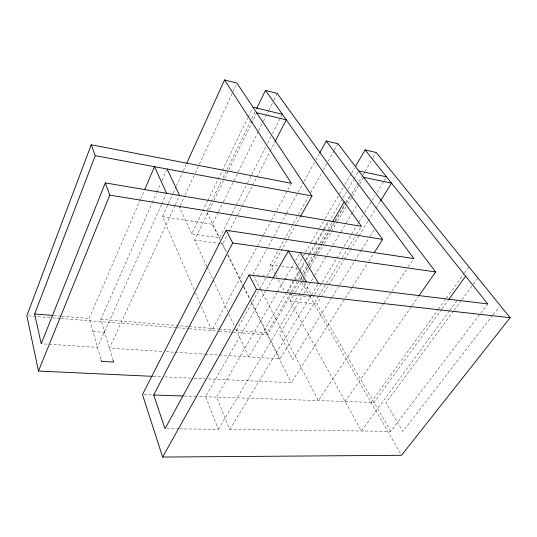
<?xml version="1.0" encoding="UTF-8"?>
<svg xmlns="http://www.w3.org/2000/svg" width="537" height="537" viewBox="0 0 537 537"><rect width="100%" height="100%" fill="white"/><g stroke="black" fill="none" stroke-linecap="round" stroke-linejoin="round"><path stroke-width="0.4" stroke-dasharray="2.69 2.01" d="M100.842 359.031L89.196 318.434L140.278 199.811M140.607 199.046L144.258 190.568M113.179 360.448L100.822 319.374L151.89 203.55M152.226 202.785L156.623 192.81M156.965 192.045L160.684 183.607M162.04 180.539L166.436 170.565M161.476 204.745L97.486 347.338L42.04 343.828M161.818 203.986L165.926 194.83M194.139 289.745L162.516 216.646L172.914 193.736M173.263 192.971L176.035 186.863M176.378 186.097L182.963 171.585M183.312 170.826L186.084 164.711M175.049 205.376L109.461 348.097L162.825 351.473M175.398 204.617L179.586 195.508M180.13 205.711L184.688 195.877M185.037 195.119L194.864 173.928M195.213 173.169L199.073 164.846M199.422 164.094L236.965 83.114M231.702 214.035L219.62 237.864L191.736 233.83L207.41 201.402M207.772 200.65L221.982 171.243M222.345 170.491L247.852 117.71M248.215 116.959L252.222 108.662M207.255 210.101L221.533 180.741M223.003 177.727L254.86 112.233M206.913 266.607L194.602 240.019L208.933 210.652M209.296 209.9L213.706 200.865M214.075 200.113L224.359 179.029M224.728 178.277L228.4 170.746M228.769 169.994L256.693 112.777M220.116 239.992L212.296 224.291L218.23 212.323M218.599 211.571L223.05 202.597M223.419 201.852L237.884 172.679M238.253 171.934L258.284 131.545M258.653 130.793L263.103 121.818M263.472 121.073L268.668 110.602M269.037 109.85L273.487 100.875M273.857 100.13L277.199 93.398M232.085 213.29L247.188 183.5M247.564 182.755L251.343 175.31M251.719 174.565L265.687 147.01M267.58 143.285L270.977 136.579M272.487 133.599L280.415 117.965M280.797 117.22L282.308 114.24M226.392 251.444L222.667 243.973L227.232 235.052M228.755 232.078L241.697 206.799M242.08 206.054L252.356 185.977M252.739 185.238L256.545 177.801M256.928 177.056L269.869 151.776M270.252 151.031L274.816 142.11M263.137 235.575L211.786 330.53L201.462 306.674M263.539 234.837L271.098 220.855M271.5 220.116L276.273 211.283M276.676 210.544L287.423 190.675M287.819 189.937L291.403 183.312M252.907 274.441L273.454 237.059M273.857 236.327L286.349 213.598M286.751 212.867L303.673 182.083M304.076 181.345L315.36 160.825M315.763 160.086L319.394 153.495M275.481 274.447L270.239 264.889L279.22 248.832M279.629 248.101L293.108 224.016M293.517 223.285L298.008 215.256M298.418 214.525L308.218 197.012M310.668 192.635L322.918 170.739M323.328 170.007L327.818 161.979M328.228 161.248L333.947 151.031M334.356 150.3L338.028 143.735M236.448 330.416L259.445 289.497M259.854 288.765L266.835 276.347M267.251 275.615L287.778 239.079M288.194 238.354L300.102 217.163M272.648 278.643L205.577 396.749L218.391 429.332L180.023 428.888M277.079 292.558L216.619 397.125L229.735 429.466L390.775 431.332L480.138 313.957M277.501 291.833L283.798 280.938M284.221 280.213L293.873 263.513M295.558 260.606L299.337 254.068M304.157 282.039L296.169 268.272L297.431 266.11M297.854 265.385L302.895 256.726M303.311 256.008L304.996 253.122M305.412 252.397L310.876 243.019M311.299 242.294L319.28 228.587M319.703 227.863L324.744 219.203M325.167 218.485L339.028 194.669M339.451 193.951L343.23 187.453M344.915 184.567L351.218 173.746M351.634 173.021L354.574 167.974M286.704 292.074L248.712 356.91L235.743 328.899M287.127 291.356L293.88 279.831M294.303 279.112L298.525 271.903M300.21 269.024L305.278 260.378M305.701 259.66L309.077 253.9M309.5 253.175L314.984 243.811M315.407 243.093L323.428 229.406M323.851 228.688L328.49 220.761M287.637 292.135L293.987 281.314M294.41 280.596L299.485 271.937M299.908 271.219L304.566 263.278M306.258 260.398L309.225 255.343M309.648 254.625L315.152 245.248M315.575 244.523L323.616 230.816M324.039 230.098L346.472 191.863M348.164 188.977L353.668 179.6M354.091 178.881L357.904 172.39M290.786 292.618L267.03 332.906L233.118 330.148M291.208 291.893L297.995 280.388M298.418 279.663L300.968 275.347M302.66 272.474L307.755 263.835M308.178 263.117L313.266 254.484M313.695 253.766L319.629 243.691M320.059 242.972L327.691 230.024M328.12 229.306L332.363 222.11M292.094 293.242L267.419 334.974L233.373 332.255M292.517 292.517L299.747 280.287M300.17 279.569L301.875 276.689M303.573 273.81L308.251 265.896M308.681 265.177L315.058 254.384M315.488 253.665L321.012 244.308M321.441 243.59L334.625 221.278M335.048 220.559L345.257 203.288M345.68 202.57L350.359 194.656M300.579 280.267L302.291 277.381M303.996 274.494L308.694 266.553M309.124 265.828L315.957 254.276M316.387 253.558L321.938 244.174M322.368 243.449L330.06 230.454M330.483 229.729L345.862 203.738M346.291 203.02L351.42 194.354M351.842 193.635L362.529 175.586M362.952 174.861L364.663 171.974M365.086 171.249L372.779 158.254M373.208 157.536L376.195 152.481M449.281 311.024L361.314 430.989L290.121 301.15L294.82 293.229M295.249 292.511L302.083 280.992M302.512 280.274L304.217 277.394M304.647 276.669L309.775 268.03M310.198 267.312L317.891 254.35M318.313 253.632L323.871 244.275M324.294 243.556L337.115 221.956M337.538 221.237L346.083 206.832M347.795 203.953L352.064 196.757M352.494 196.032L359.327 184.513M359.756 183.795L363.596 177.317M218.391 429.332L298.29 295.585M298.72 294.86L306.023 282.637M303.653 293.853L279.569 333.927L292.806 359.696L331.859 297.35M304.083 293.142L310.963 281.69M311.393 280.979L314.407 275.964M314.836 275.253L326.449 255.934M326.879 255.216L332.47 245.912M332.9 245.201L340.639 232.32M341.069 231.601L345.801 223.734M346.231 223.016L352.252 213.001M352.681 212.283L357.414 204.416M229.735 429.466L311.171 295.565M311.608 294.847L318.575 283.395M314.286 295.108L312.977 297.243L286.362 294.303M314.722 294.397L321.683 282.992M322.113 282.281L356.917 225.278M357.353 224.567L358.662 222.432M359.092 221.714L363.012 215.303M364.751 212.451L375.188 195.354M376.934 192.501L383.895 181.103M384.324 180.392L386.506 176.827M219.526 355.058L279.992 358.884L318.528 296.182M318.971 295.471L325.979 284.066M326.415 283.355L341.747 258.418M342.183 257.706L347.875 248.443M348.312 247.725L356.199 234.904M356.635 234.186L361.455 226.352M390.775 431.332L316.89 303.989L320.844 297.592M321.28 296.88L344.103 259.908M344.546 259.196L349.815 250.665M350.252 249.953L358.588 236.441M359.031 235.73L367.811 221.513M368.248 220.801L375.712 208.712M376.148 208L380.095 201.603M332.302 296.646L339.404 285.308M339.847 284.603L361.153 250.598M361.596 249.886L369.584 237.132M370.027 236.428L374.021 230.051M208.363 378.921L291.222 382.753L344.841 298.72M345.291 298.015L352.05 287.423M352.5 286.711L368.268 261.996M368.724 261.291L373.678 253.524M383.606 303.606L318.32 400.575L260.599 289.282M384.076 302.915L391.54 291.833M392.003 291.141L407.858 267.594M408.328 266.902L413.92 258.586M345.137 401.488L411.691 306.204M412.174 305.519L418.397 296.605M371.013 402.361L438.098 309.56M438.588 308.882L445.932 298.72M446.422 298.042L464.049 273.662M464.539 272.984L468.949 266.882M441.521 309.473L374.027 402.468L197.744 396.481M442.011 308.788L448.415 299.968M449.778 310.346L457.188 300.237M453.543 311.044L385.875 402.871L402.844 431.473L492.536 315.414M454.04 310.366L461.505 300.237M462.001 299.565L472.943 284.711M473.446 284.033L477.923 277.958M480.649 313.286L487.757 303.949M493.047 314.749L499.195 306.795M166.678 428.734L179.19 428.882M144.158 394.661L153.367 394.97M184.345 396.024L197.213 396.467M153.126 376.356L161.496 376.746M164.839 376.9L193.3 378.223M194.132 378.256L205.013 378.76M166.161 351.681L174.505 352.212M175.337 352.265L204.516 354.111M205.356 354.165L218.693 355.011M92.948 331.517L104.735 332.383M28.515 315.884L51.841 317.75M52.673 317.817L60.171 318.414M61.003 318.481L176.801 327.731M177.633 327.798L188.46 328.664M189.292 328.731L218.431 331.06M219.257 331.128L232.548 332.188M53.66 315.541L61.097 316.145M61.923 316.212L89.196 318.434M100.822 319.374L188.192 326.489M189.024 326.556L218.143 328.926M218.975 328.993L232.286 330.074M290.121 301.15L316.89 303.989M257.015 274.944L259.478 275.246M262.768 275.649L264.412 275.85M268.52 276.354L270.165 276.555M284.959 278.361L286.604 278.562M290.718 279.065L292.363 279.267M295.645 279.663L297.29 279.864M270.239 264.889L278.341 265.943M281.583 266.365L296.169 268.272M194.602 240.019L220.19 243.623M221.016 243.738L222.667 243.973M162.516 216.646L212.296 224.291M181.07 207.497L179.425 207.228L191.736 233.83M304.573 282.757L312.138 295.8M301.834 282.449L309.386 295.531M309.802 296.256L400.709 453.846M275.884 275.179L277.897 278.857M278.3 279.596L284.751 291.356M253.289 275.186L260.217 288.537M206.893 212.357L219.62 237.864M228.259 255.182L242.422 283.583M243.912 286.57L249.88 298.525M250.255 299.277L279.992 358.884M221.606 242.986L226.077 251.96M227.567 254.954L243.214 286.362M243.583 287.114L249.544 299.075M251.034 302.069L291.222 382.753M207.262 267.366L212.887 279.522M213.243 280.28L227.661 311.426M229.064 314.46L234.34 325.858M195.475 292.826L200.133 303.6"/><path stroke-width="0.81" d="M186.775 163.188L224.553 79.939L291.403 183.312L91.223 144.795L26.85 315.749L38.463 371.047L152.286 376.323M256.686 108.467L265.479 90.397L361.455 226.352L105.286 182.909L41.215 343.774L34.657 313.991L95.23 155.663L91.223 144.795M38.463 371.047L109.796 195.146L105.286 182.909M144.587 189.803L154.535 166.692L166.611 193.307M319.797 152.756L326.241 141.03L413.92 258.586L226.158 230.272L142.48 394.601L162.624 457.061L401.548 455.295L510.15 317.709L376.195 152.481L365.079 149.937L355.42 166.53M275.199 141.365L286.234 119.805L256.693 112.777M365.079 149.937L487.757 303.949L249.087 274.951L165.013 428.714L153.71 394.99L232.689 242.999L226.158 230.272M162.624 457.061L256.464 289.322L249.087 274.951M300.512 216.431L312.01 195.971L236.965 83.114L224.553 79.939M273.065 277.911L288.382 250.933L306.452 281.918M332.786 221.392L344.237 201.966M380.538 200.892L391.513 183.117L363.596 177.317M374.128 252.813L382.686 239.401L277.199 93.398L265.479 90.397M418.873 295.921L435.635 271.93L338.028 143.735L326.241 141.03M448.912 299.29L465.66 276.206M153.71 394.99L182.989 395.984M34.657 313.991L52.834 315.474M256.464 289.322L510.15 317.709M232.689 242.999L435.635 271.93M109.796 195.146L382.686 239.401M95.23 155.663L312.01 195.971M358.75 170.947L386.506 176.827M252.954 107.152L282.308 114.24M300.176 252.618L318.575 283.395M167.108 169.027L179.586 195.508M113.179 360.448L113.663 362.052L101.513 361.394L101.063 359.817"/></g></svg>
